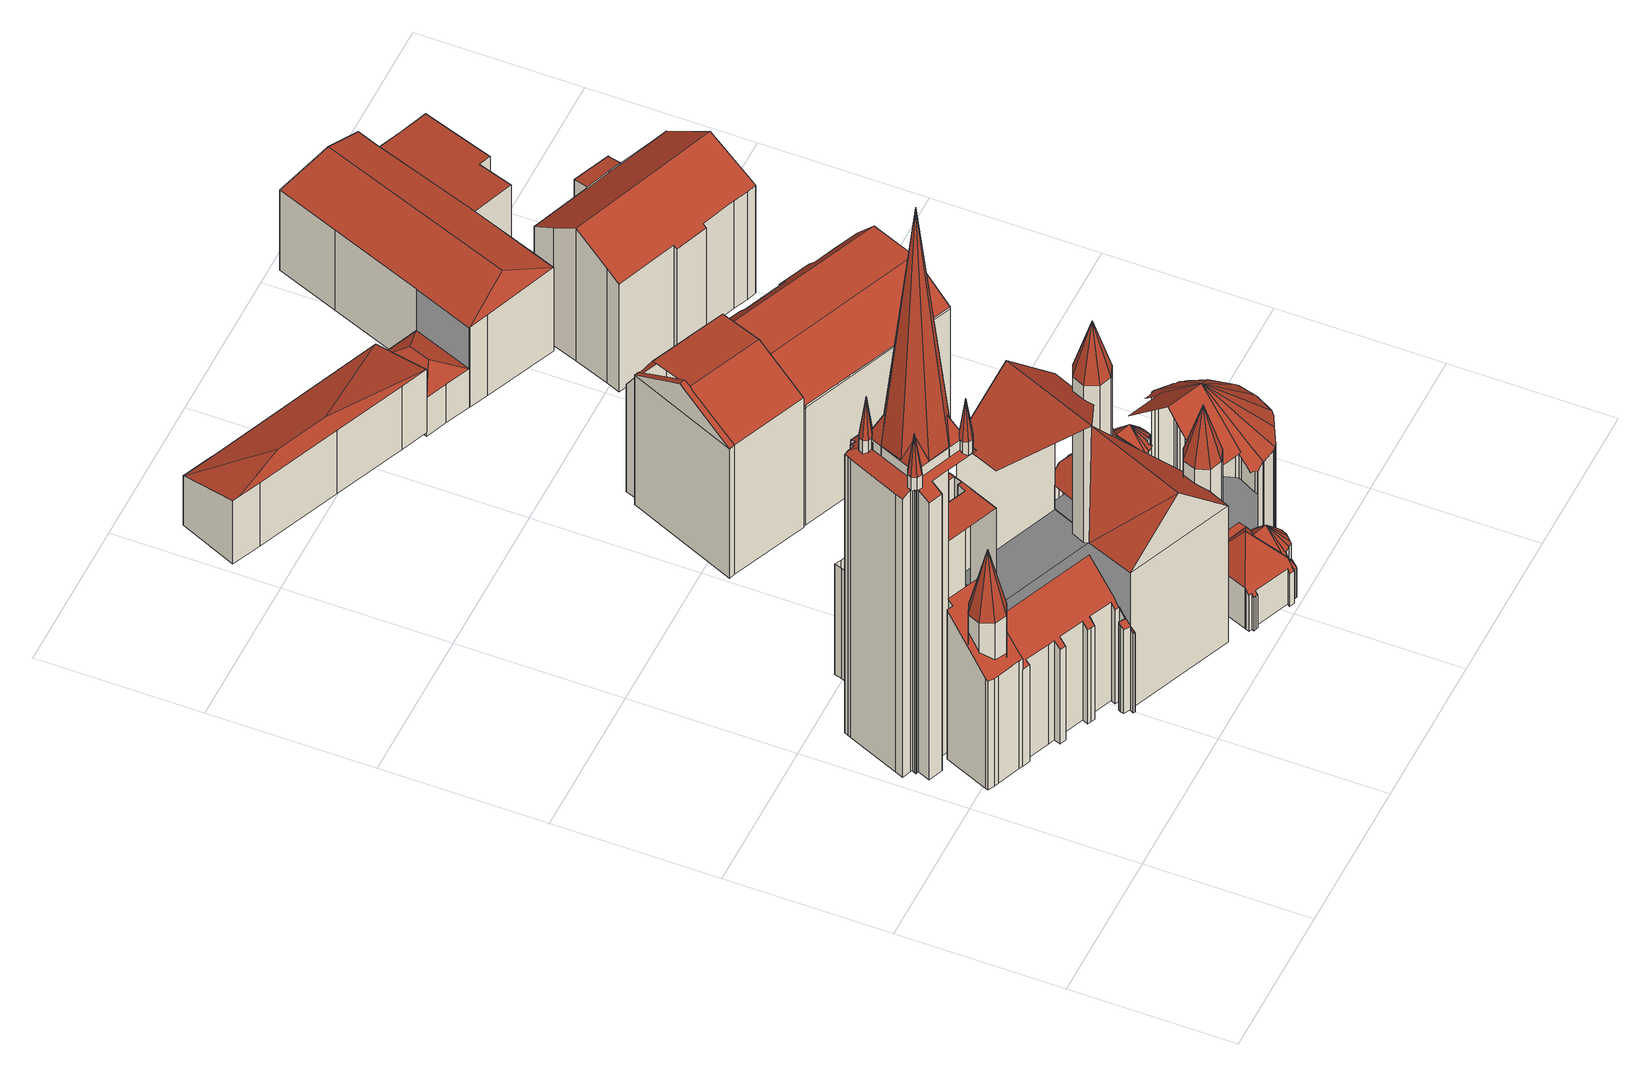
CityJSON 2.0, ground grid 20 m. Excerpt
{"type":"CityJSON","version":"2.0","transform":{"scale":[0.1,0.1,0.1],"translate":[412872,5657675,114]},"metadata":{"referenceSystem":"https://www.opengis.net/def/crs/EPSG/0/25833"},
"CityObjects":{
"building1":{"type":"Building","attributes":{"name":"Martin-Luther-Kirche","Gemeindeschluessel":14612000,"QualitaetDacherkennung":100,"Geometrietyp2DReferenz":"3000","function":"31001_3041","roofType":"9999"},"children":["building1-1","building1-2","building1-3","building1-4","building1-5","building1-6","building1-7","building1-8","building1-9","building1-10","building1-11","building1-12","building1-13","building1-14","building1-15","building1-16","building1-17","building1-18","building1-19","building1-20","building1-21","building1-22","building1-23","building1-24","building1-25","building1-26","building1-27","building1-28"]},
"building1-1":{"type":"BuildingPart","attributes":{"Dachtyp_tdc":"tdcTentRoof","Dachneigung":82.78,"QualitaetDacherkennung":100,"Geometrietyp2DReferenz":"3000","measuredHeight":7.97,"roofType":"4000"},"parents":["building1"],"geometry":[{"type":"Solid","lod":"2","boundaries":[[[[0,1,2,3]],[[1,4,5,2]],[[4,6,7,5]],[[6,8,9,7]],[[8,10,11,9]],[[10,12,13,11]],[[12,14,15,13]],[[14,0,3,15]],[[1,0,16]],[[4,1,16]],[[6,4,16]],[[8,6,16]],[[10,8,16]],[[12,10,16]],[[14,12,16]],[[0,14,16]],[[3,2,5,7,9,11,13,15]]]],"semantics":{"surfaces":[{"type":"WallSurface"},{"type":"RoofSurface"},{"type":"GroundSurface"}],"values":[[0,0,0,0,0,0,0,0,1,1,1,1,1,1,1,1,2]]}}]},
"building1-2":{"type":"BuildingPart","attributes":{"Dachtyp_tdc":"tdcTentRoof","Dachneigung":84.15,"QualitaetDacherkennung":100,"Geometrietyp2DReferenz":"3000","measuredHeight":36.84,"roofType":"4000"},"parents":["building1"],"geometry":[{"type":"Solid","lod":"2","boundaries":[[[[17,18,19,20]],[[18,21,22,19]],[[21,23,24,22]],[[23,25,26,24]],[[25,27,28,26]],[[27,29,30,28]],[[29,31,32,30]],[[31,17,20,32]],[[18,17,33]],[[21,18,33]],[[23,21,33]],[[25,23,33]],[[27,25,33]],[[29,27,33]],[[31,29,33]],[[17,31,33]],[[20,19,22,24,26,28,30,32]]]],"semantics":{"surfaces":[{"type":"WallSurface"},{"type":"RoofSurface"},{"type":"GroundSurface"}],"values":[[0,0,0,0,0,0,0,0,1,1,1,1,1,1,1,1,2]]}}]},
"building1-3":{"type":"BuildingPart","attributes":{"Dachtyp_tdc":"tdcPolyFlatRoof","Dachneigung":45,"QualitaetDacherkennung":100,"Geometrietyp2DReferenz":"3000","measuredHeight":19.26,"roofType":"1000"},"parents":["building1"],"geometry":[{"type":"MultiSurface","lod":"2","boundaries":[[[34,35,36,37]],[[35,38,39,36]],[[38,40,41,39]],[[40,42,43,41]],[[42,44,45,43]],[[44,46,47,45]],[[46,48,49,47]],[[48,50,51,49]],[[50,52,53,51]],[[52,54,55,53]],[[54,56,57,55]],[[56,58,59,57]],[[58,60,61,59]],[[60,62,63,61]],[[62,64,65,63]],[[64,66,67,65]],[[66,68,69,67]],[[68,70,71,69]],[[70,72,73,71]],[[72,74,75,73]],[[74,76,77,75]],[[76,78,77]],[[78,79,80,77]],[[79,81,82,80]],[[83,84,85,86]],[[87,88,89,90]],[[91,92,93,88,87,84,83,81,79,78,76,74,72,70,68,66,64,62,60,58,56,54,52,50,48,46,44,42,40,38,35,34]],[[37,36,39,41,43,45,47,49,51,53,55,57,59,61,63,65,67,69,71,73,75,77,80,82,86,85,90,89,94,95,96]]],"semantics":{"surfaces":[{"type":"WallSurface"},{"type":"RoofSurface"},{"type":"GroundSurface"}],"values":[0,0,0,0,0,0,0,0,0,0,0,0,0,0,0,0,0,0,0,0,0,0,0,0,0,0,1,2]}}]},
"building1-4":{"type":"BuildingPart","attributes":{"Dachtyp_tdc":"tdcFreeFormRoof","Dachneigung":49.34,"QualitaetDacherkennung":100,"Geometrietyp2DReferenz":"3000","measuredHeight":2.74,"roofType":"5000"},"parents":["building1"],"geometry":[{"type":"MultiSurface","lod":"2","boundaries":[[[97,98,99]],[[98,100,99]],[[101,100,98]],[[101,98,97]],[[97,99,100]]],"semantics":{"surfaces":[{"type":"WallSurface"},{"type":"RoofSurface"},{"type":"GroundSurface"}],"values":[0,0,1,1,2]}}]},
"building1-5":{"type":"BuildingPart","attributes":{"Dachtyp_tdc":"tdcLeanToRoof","Dachneigung":45,"QualitaetDacherkennung":100,"Geometrietyp2DReferenz":"3000","measuredHeight":23.6,"roofType":"2100"},"parents":["building1"],"geometry":[{"type":"MultiSurface","lod":"2","boundaries":[[[102,103,104,105,106,107,108,109,110,111,112,113,114]],[[115,116,117,118,119,120,121,122,123,89,90,85,86,82,124]],[[114,113,116,115]],[[113,112,117,116]],[[112,111,118,117]],[[111,110,119,118]],[[110,109,120,119]],[[109,108,121,120]],[[108,107,122,121]],[[105,88,89]],[[103,102,124,82,81]],[[102,114,115,124]]],"semantics":{"surfaces":[{"type":"RoofSurface"},{"type":"GroundSurface"},{"type":"WallSurface"}],"values":[0,1,2,2,2,2,2,2,2,2,2,2]}}]},
"building1-6":{"type":"BuildingPart","attributes":{"Dachtyp_tdc":"tdcGableRoof","Dachneigung":45,"QualitaetDacherkennung":100,"Geometrietyp2DReferenz":"3000","measuredHeight":28.17,"roofType":"3100"},"parents":["building1"],"geometry":[{"type":"MultiSurface","lod":"2","boundaries":[[[125,126,127,128]],[[126,129,34,37,127]],[[129,126,130]],[[126,125,131,130]],[[132,130,131]],[[130,132,129]],[[128,127,37,94]]],"semantics":{"surfaces":[{"type":"WallSurface"},{"type":"RoofSurface"},{"type":"GroundSurface"}],"values":[0,0,0,1,1,1,2]}}]},
"building1-7":{"type":"BuildingPart","attributes":{"Dachtyp_tdc":"tdcTentRoof","Dachneigung":44.81,"QualitaetDacherkennung":100,"Geometrietyp2DReferenz":"3000","measuredHeight":22.87,"roofType":"3500"},"parents":["building1"],"geometry":[{"type":"MultiSurface","lod":"2","boundaries":[[[133,134,135,134]],[[136,137,138,139,140]],[[137,141,142,138]],[[141,143,144,142]],[[143,145,146,144]],[[145,147,148,146]],[[147,149,150,148]],[[149,151,152,150]],[[151,153,154,152]],[[153,155,156,154]],[[155,157,158,156]],[[157,159,160,158]],[[159,161,162,160]],[[161,163,164,162]],[[163,165,166,164]],[[167,168,169,170,171,165]],[[167,172,173,174,168]],[[167,175,176,177,172]],[[167,178,179,180,181,175]],[[167,182,183,184,185,186,187,188,178]],[[137,136,189,190,191,133,192,193,194,167]],[[167,149,147,145,143,141,137]],[[167,157,155,153,151,149]],[[167,159,157]],[[167,165,163,161,159]],[[166,195,196,197,198,199,200,201,202,203,204,205,206,207,208,209,210,211,212,213,214,215,216,217,218,219,135,220,221,222,139,138,142,144,146,148,150,152,154,156,158,160,162,164]],[[165,171,195,166]],[[171,170,196,195]],[[170,169,197,196]],[[169,168,198,197]],[[168,174,199,198]],[[174,173,200,199]],[[173,172,201,200]],[[172,177,202,201]],[[177,176,203,202]],[[176,175,204,203]],[[175,181,205,204]],[[181,180,206,205]],[[180,179,207,206]],[[179,178,208,207]],[[178,188,223,224,209,208]]],"semantics":{"surfaces":[{"type":"WallSurface"},{"type":"RoofSurface"},{"type":"GroundSurface"}],"values":[0,0,0,0,0,0,0,0,0,0,0,0,0,0,0,1,1,1,1,1,1,1,1,1,1,2,0,0,0,0,0,0,0,0,0,0,0,0,0,0,0]}}]},
"building1-8":{"type":"BuildingPart","attributes":{"Dachtyp_tdc":"tdcTentRoof","Dachneigung":75.11,"QualitaetDacherkennung":100,"Geometrietyp2DReferenz":"3000","measuredHeight":31.98,"roofType":"4000"},"parents":["building1"],"geometry":[{"type":"MultiSurface","lod":"2","boundaries":[[[225,226,227,228]],[[226,229,230,227]],[[229,231,232,230]],[[231,233,234,232]],[[235,225,228,236]],[[226,225,237]],[[229,226,237]],[[231,229,237]],[[233,231,237]],[[238,233,237]],[[239,238,237]],[[235,239,237]],[[225,235,237]],[[228,227,230,232,234,240,241,236]]],"semantics":{"surfaces":[{"type":"WallSurface"},{"type":"RoofSurface"},{"type":"GroundSurface"}],"values":[0,0,0,0,0,1,1,1,1,1,1,1,1,2]}}]},
"building1-9":{"type":"BuildingPart","attributes":{"Dachtyp_tdc":"tdcPyramidRoof","Dachneigung":68.42,"QualitaetDacherkennung":100,"Geometrietyp2DReferenz":"3000","measuredHeight":10.86,"roofType":"4000"},"parents":["building1"],"geometry":[{"type":"Solid","lod":"2","boundaries":[[[[242,243,244,245]],[[243,246,247,244]],[[246,248,249,247]],[[248,242,245,249]],[[243,242,250]],[[246,243,250]],[[248,246,250]],[[242,248,250]],[[245,244,247,249]]]],"semantics":{"surfaces":[{"type":"WallSurface"},{"type":"RoofSurface"},{"type":"GroundSurface"}],"values":[[0,0,0,0,1,1,1,1,2]]}}]},
"building1-10":{"type":"BuildingPart","attributes":{"Dachtyp_tdc":"tdcTentRoof","Dachneigung":77.7,"QualitaetDacherkennung":100,"Geometrietyp2DReferenz":"3000","measuredHeight":15.7,"roofType":"4000"},"parents":["building1"],"geometry":[{"type":"MultiSurface","lod":"2","boundaries":[[[251,252,253,254]],[[252,255,256,253]],[[255,257,258,256]],[[257,259,260,258]],[[259,261,262,260]],[[261,263,264,262]],[[263,265,266,264]],[[265,251,254,266]],[[252,251,267]],[[255,252,267]],[[257,255,267]],[[259,257,267]],[[261,259,267]],[[263,261,267]],[[265,263,267]],[[251,265,267]]],"semantics":{"surfaces":[{"type":"WallSurface"},{"type":"RoofSurface"}],"values":[0,0,0,0,0,0,0,0,1,1,1,1,1,1,1,1]}}]},
"building1-11":{"type":"BuildingPart","attributes":{"Dachtyp_tdc":"tdcLeanToRoof","Dachneigung":0,"QualitaetDacherkennung":100,"Geometrietyp2DReferenz":"3000","measuredHeight":17.06,"roofType":"2100"},"parents":["building1"],"geometry":[{"type":"MultiSurface","lod":"2","boundaries":[[[268,269,270,271]],[[269,272,273,270]],[[272,274,275,273]],[[274,276,275]],[[277,278,279,280]],[[278,281,282,279]],[[281,283,284,282]],[[283,285,286,284]],[[285,287,288,286]],[[287,289,290,288]],[[289,268,271,290]],[[271,270,273,275,291,292,293,294,280,279,282,284,286,288,290]]],"semantics":{"surfaces":[{"type":"WallSurface"},{"type":"GroundSurface"}],"values":[0,0,0,0,0,0,0,0,0,0,0,1]}}]},
"building1-12":{"type":"BuildingPart","attributes":{"Dachtyp_tdc":"tdcTentRoof","Dachneigung":82.77,"QualitaetDacherkennung":100,"Geometrietyp2DReferenz":"3000","measuredHeight":7.97,"roofType":"4000"},"parents":["building1"],"geometry":[{"type":"Solid","lod":"2","boundaries":[[[[295,296,297,298]],[[296,299,300,297]],[[299,301,302,300]],[[301,303,304,302]],[[303,305,306,304]],[[305,307,308,306]],[[307,309,310,308]],[[309,295,298,310]],[[296,295,311]],[[299,296,311]],[[301,299,311]],[[303,301,311]],[[305,303,311]],[[307,305,311]],[[309,307,311]],[[295,309,311]],[[298,297,300,302,304,306,308,310]]]],"semantics":{"surfaces":[{"type":"WallSurface"},{"type":"RoofSurface"},{"type":"GroundSurface"}],"values":[[0,0,0,0,0,0,0,0,1,1,1,1,1,1,1,1,2]]}}]},
"building1-13":{"type":"BuildingPart","attributes":{"Dachtyp_tdc":"tdcTentRoof","Dachneigung":49.33,"QualitaetDacherkennung":100,"Geometrietyp2DReferenz":"3000","measuredHeight":8.97,"roofType":"4000"},"parents":["building1"],"geometry":[{"type":"MultiSurface","lod":"2","boundaries":[[[312,313,314,315]],[[313,316,317,314]],[[316,318,319,317]],[[318,320,321,319]],[[320,322,323,321]],[[322,324,325,323]],[[324,326,327,325]],[[326,328,329,327]],[[328,330,331,329]],[[330,332,333,331]],[[332,334,335,333]],[[334,336,337,335]],[[336,338,339,337]],[[338,340,341,339]],[[340,342,343,341]],[[342,344,345,343]],[[344,346,347,345]],[[346,348,349,347]],[[223,350,351,224]],[[350,352,353,351]],[[352,354,355,353]],[[354,356,357,355]],[[356,358,359,357]],[[358,360,361,359]],[[360,362,363,361]],[[362,312,315,363]],[[316,313,312,362,364]],[[318,316,364]],[[322,320,318,364]],[[324,322,364]],[[336,334,332]],[[332,330,328,326,324,364,365,366,348,346,344,342,340,338,336]],[[367,368,364]],[[354,352,350,223,367,364]],[[356,354,364]],[[360,358,356,364]],[[362,360,364]],[[315,314,317,319,321,323,325,327,329,331,333,335,337,339,341,343,345,347,349,369,370,371,372,373,224,351,353,355,357,359,361,363]]],"semantics":{"surfaces":[{"type":"WallSurface"},{"type":"RoofSurface"},{"type":"GroundSurface"}],"values":[0,0,0,0,0,0,0,0,0,0,0,0,0,0,0,0,0,0,0,0,0,0,0,0,0,0,1,1,1,1,1,1,1,1,1,1,1,2]}}]},
"building1-14":{"type":"BuildingPart","attributes":{"Dachtyp_tdc":"tdcTentRoof","Dachneigung":77.7,"QualitaetDacherkennung":100,"Geometrietyp2DReferenz":"3000","measuredHeight":15.7,"roofType":"4000"},"parents":["building1"],"geometry":[{"type":"Solid","lod":"2","boundaries":[[[[374,375,376,377]],[[375,378,379,376]],[[378,380,381,379]],[[380,382,383,381]],[[382,384,385,383]],[[384,386,387,385]],[[386,388,389,387]],[[388,374,377,389]],[[375,374,390]],[[378,375,390]],[[380,378,390]],[[382,380,390]],[[384,382,390]],[[386,384,390]],[[388,386,390]],[[374,388,390]],[[377,376,379,381,383,385,387,389]]]],"semantics":{"surfaces":[{"type":"WallSurface"},{"type":"RoofSurface"},{"type":"GroundSurface"}],"values":[[0,0,0,0,0,0,0,0,1,1,1,1,1,1,1,1,2]]}}]},
"building1-15":{"type":"BuildingPart","attributes":{"Dachtyp_tdc":"tdcTentRoof","Dachneigung":82.78,"QualitaetDacherkennung":100,"Geometrietyp2DReferenz":"3000","measuredHeight":7.97,"roofType":"4000"},"parents":["building1"],"geometry":[{"type":"Solid","lod":"2","boundaries":[[[[391,392,393,394]],[[392,395,396,393]],[[395,397,398,396]],[[397,399,400,398]],[[399,401,402,400]],[[401,403,404,402]],[[403,405,406,404]],[[405,391,394,406]],[[392,391,407]],[[395,392,407]],[[397,395,407]],[[399,397,407]],[[401,399,407]],[[403,401,407]],[[405,403,407]],[[391,405,407]],[[394,393,396,398,400,402,404,406]]]],"semantics":{"surfaces":[{"type":"WallSurface"},{"type":"RoofSurface"},{"type":"GroundSurface"}],"values":[[0,0,0,0,0,0,0,0,1,1,1,1,1,1,1,1,2]]}}]},
"building1-16":{"type":"BuildingPart","attributes":{"Dachtyp_tdc":"tdcTentRoof","Dachneigung":75.11,"QualitaetDacherkennung":100,"Geometrietyp2DReferenz":"3000","measuredHeight":31.98,"roofType":"4000"},"parents":["building1"],"geometry":[{"type":"Solid","lod":"2","boundaries":[[[[408,409,410,411]],[[409,412,413,410]],[[412,414,415,413]],[[414,416,417,415]],[[416,418,419,417]],[[418,420,421,419]],[[420,422,423,421]],[[422,408,411,423]],[[409,408,424]],[[412,409,424]],[[414,412,424]],[[416,414,424]],[[418,416,424]],[[420,418,424]],[[422,420,424]],[[408,422,424]],[[411,410,413,415,417,419,421,423]]]],"semantics":{"surfaces":[{"type":"WallSurface"},{"type":"RoofSurface"},{"type":"GroundSurface"}],"values":[[0,0,0,0,0,0,0,0,1,1,1,1,1,1,1,1,2]]}}]},
"building1-17":{"type":"BuildingPart","attributes":{"Dachtyp_tdc":"tdcFreeFormRoof","Dachneigung":49.34,"QualitaetDacherkennung":100,"Geometrietyp2DReferenz":"3000","measuredHeight":2.74,"roofType":"5000"},"parents":["building1"],"geometry":[{"type":"MultiSurface","lod":"2","boundaries":[[[365,425,426]],[[425,368,426]],[[364,368,425]],[[364,425,365]],[[365,426,368,427]]],"semantics":{"surfaces":[{"type":"WallSurface"},{"type":"RoofSurface"},{"type":"GroundSurface"}],"values":[0,0,1,1,2]}}]},
"building1-18":{"type":"BuildingPart","attributes":{"Dachtyp_tdc":"tdcPolyFlatRoof","Dachneigung":0,"QualitaetDacherkennung":100,"Geometrietyp2DReferenz":"3000","measuredHeight":15.27,"roofType":"1000"},"parents":["building1"],"geometry":[{"type":"MultiSurface","lod":"2","boundaries":[[[276,428,429,275]],[[428,430,431,429]],[[430,432,433,431]],[[432,434,435,433]],[[434,436,437,435]],[[436,438,439,437]],[[438,440,441,439]],[[440,442,443,441]],[[442,444,445,443]],[[444,446,447,445]],[[446,448,449,447]],[[448,450,451,449]],[[450,452,453,451]],[[452,454,455,453]],[[454,456,457,455]],[[456,458,459,457]],[[458,460,461,459]],[[460,462,463,461]],[[462,464,465,463]],[[464,466,467,465]],[[466,468,469,467]],[[470,471,472,473]],[[470,468,466,464,462,460,458,456,454,452,450,448,446,444,442,440,438,436,434,432,430,428,276,474,475,476,471]],[[477,292,291,275,429,431,433,435,437,439,441,443,445,447,449,451,453,455,457,459,461,463,465,467,469,473,472]]],"semantics":{"surfaces":[{"type":"WallSurface"},{"type":"RoofSurface"},{"type":"GroundSurface"}],"values":[0,0,0,0,0,0,0,0,0,0,0,0,0,0,0,0,0,0,0,0,0,0,1,2]}}]},
"building1-19":{"type":"BuildingPart","attributes":{"Dachtyp_tdc":"tdcPyramidRoof","Dachneigung":52.36,"QualitaetDacherkennung":100,"Geometrietyp2DReferenz":"3000","measuredHeight":10.34,"roofType":"4000"},"parents":["building1"],"geometry":[{"type":"MultiSurface","lod":"2","boundaries":[[[478,479,480,481]],[[479,482,483,480]],[[482,484,485,483]],[[484,486,487,485]],[[486,488,489,487]],[[488,490,491,489]],[[490,492,493,491]],[[492,494,495,493]],[[494,496,497,495]],[[496,498,499,497]],[[134,97,100,500,501,502,503,504,505,506,507,508,509,510,511,512,513,514,515,516,517,518,519]],[[520,521,522,523,134,519]],[[492,490,488,486,484,482,479,478,524,525,526,527,520,519]],[[518,528,529,530,531,532,533,534,535,498,496,494,492,519]],[[499,536,537,538,539,540,541,542,543,544,545,546,547,548,549,550,551,552,553,554,555,556,557,558,559,560,561,562,563,135,564,565,566,567,568,569,570,571,481,480,483,485,487,489,491,493,495,497]],[[498,535,536,499]],[[535,534,537,536]],[[534,533,538,537]],[[533,532,539,538]],[[532,531,540,539]],[[531,530,541,540]],[[530,529,542,541]],[[529,528,543,542]],[[528,518,544,543]],[[518,517,545,544]],[[517,516,546,545]],[[516,515,547,546]],[[515,514,548,547]],[[514,513,549,548]],[[513,512,550,549]],[[512,511,551,550]],[[511,510,552,551]],[[510,509,553,552]],[[509,508,554,553]],[[508,507,555,554]],[[507,506,556,555]],[[506,505,557,556]],[[134,523,564,135]],[[522,521,566,565]],[[521,520,567,566]],[[520,527,568,567]]],"semantics":{"surfaces":[{"type":"WallSurface"},{"type":"RoofSurface"},{"type":"GroundSurface"}],"values":[0,0,0,0,0,0,0,0,0,0,1,1,1,1,2,0,0,0,0,0,0,0,0,0,0,0,0,0,0,0,0,0,0,0,0,0,0,0,0,0,0]}}]},
"building1-20":{"type":"BuildingPart","attributes":{"Dachtyp_tdc":"tdcGableRoof","Dachneigung":45,"QualitaetDacherkennung":100,"Geometrietyp2DReferenz":"3000","measuredHeight":28.16,"roofType":"3100"},"parents":["building1"],"geometry":[{"type":"MultiSurface","lod":"2","boundaries":[[[477,472,572,573,574,128,89,293]]],"semantics":{"surfaces":[{"type":"GroundSurface"}],"values":[0]}}]},
"building1-21":{"type":"BuildingPart","attributes":{"Dachtyp_tdc":"tdcGableRoof","Dachneigung":45,"QualitaetDacherkennung":100,"Geometrietyp2DReferenz":"3000","measuredHeight":22.92,"roofType":"3100"},"parents":["building1"],"geometry":[{"type":"MultiSurface","lod":"2","boundaries":[[[194,575,576,577,167]],[[578,183,182,167,577,579]],[[580,217,215,214,581]]],"semantics":{"surfaces":[{"type":"RoofSurface"},{"type":"GroundSurface"}],"values":[0,0,1]}}]},
"building1-22":{"type":"BuildingPart","attributes":{"Dachtyp_tdc":"tdcLeanToRoof","Dachneigung":0,"QualitaetDacherkennung":100,"Geometrietyp2DReferenz":"3000","measuredHeight":6.28,"roofType":"2100"},"parents":["building1"],"geometry":[{"type":"MultiSurface","lod":"2","boundaries":[[[582,583,134,523,584,585]],[[580,565,564,135,218]]],"semantics":{"surfaces":[{"type":"RoofSurface"},{"type":"GroundSurface"}],"values":[0,1]}}]},
"building1-23":{"type":"BuildingPart","attributes":{"Dachtyp_tdc":"tdcPyramidRoof","Dachneigung":52.35,"QualitaetDacherkennung":100,"Geometrietyp2DReferenz":"3000","measuredHeight":10.37,"roofType":"4000"},"parents":["building1"],"geometry":[{"type":"MultiSurface","lod":"2","boundaries":[[[586,587,349,348]],[[586,588,589,587]],[[588,590,591,589]],[[590,592,593,591]],[[592,594,595,593]],[[594,596,597,595]],[[596,598,599,597]],[[598,600,601,599]],[[600,602,603,601]],[[602,604,605,603]],[[604,606,607,605]],[[606,608,609,607]],[[610,365,427,368,611,612]],[[608,606,604,602,600,598,596,594,592,590,588,586,610,612]],[[613,608,612]],[[611,613,612]],[[609,614,212,615,587,589,591,593,595,597,599,601,603,605,607]],[[608,613,614,609]],[[613,611,212,614]]],"semantics":{"surfaces":[{"type":"WallSurface"},{"type":"RoofSurface"},{"type":"GroundSurface"}],"values":[0,0,0,0,0,0,0,0,0,0,0,0,1,1,1,1,2,0,0]}}]},
"building1-24":{"type":"BuildingPart","attributes":{"Dachtyp_tdc":"tdcGableRoof","Dachneigung":45,"QualitaetDacherkennung":100,"Geometrietyp2DReferenz":"3000","measuredHeight":28.17,"roofType":"3100"},"parents":["building1"],"geometry":[{"type":"MultiSurface","lod":"2","boundaries":[[[616,617,478,481,618,469,468]],[[617,616,619]],[[616,620,131,619]],[[621,617,619,131]],[[472,469,618,572]]],"semantics":{"surfaces":[{"type":"WallSurface"},{"type":"RoofSurface"},{"type":"GroundSurface"}],"values":[0,0,1,1,2]}}]},
"building1-25":{"type":"BuildingPart","attributes":{"Dachtyp_tdc":"tdcPyramidRoof","Dachneigung":27.34,"QualitaetDacherkennung":100,"Geometrietyp2DReferenz":"3000","measuredHeight":45.87,"roofType":"3500"},"parents":["building1"],"geometry":[{"type":"MultiSurface","lod":"2","boundaries":[[[622,623,624,625]],[[623,626,627,624]],[[626,628,629,627]],[[628,630,631,629]],[[630,632,633,631]],[[632,634,635,633]],[[634,636,637,635]],[[636,638,639,637]],[[638,640,641,639]],[[640,642,643,641]],[[642,644,645,643]],[[644,646,647,645]],[[646,648,277,280,647]],[[649,122,107]],[[649,650,651,122]],[[650,652,653,651]],[[652,654,655,653]],[[654,656,657,655]],[[656,658,659,657]],[[658,660,661,659]],[[660,662,663,661]],[[662,664,665,663]],[[664,666,667,665]],[[666,622,625,667]],[[668,669,648,646,644,642,640,638,636,634,632,670]],[[671,668,670]],[[662,660,658,656,654,652,650,649,671,670]],[[632,630,628,626,623,622,666,664,662,670]],[[625,624,627,629,631,633,635,637,639,641,643,645,647,280,294,293,123,122,651,653,655,657,659,661,663,665,667]]],"semantics":{"surfaces":[{"type":"WallSurface"},{"type":"RoofSurface"},{"type":"GroundSurface"}],"values":[0,0,0,0,0,0,0,0,0,0,0,0,0,0,0,0,0,0,0,0,0,0,0,0,1,1,1,1,2]}}]},
"building1-26":{"type":"BuildingPart","attributes":{"Dachtyp_tdc":"tdcLeanToRoof","Dachneigung":0,"QualitaetDacherkennung":100,"Geometrietyp2DReferenz":"3000","measuredHeight":6.29,"roofType":"2100"},"parents":["building1"],"geometry":[{"type":"MultiSurface","lod":"2","boundaries":[[[611,672,673,212]],[[672,674,675,673]],[[676,677,674,672,611,678]],[[212,673,675,581,214]]],"semantics":{"surfaces":[{"type":"WallSurface"},{"type":"RoofSurface"},{"type":"GroundSurface"}],"values":[0,0,1,2]}}]},
"building1-27":{"type":"BuildingPart","attributes":{"Dachtyp_tdc":"tdcTentRoof","Dachneigung":49.32,"QualitaetDacherkennung":100,"Geometrietyp2DReferenz":"3000","measuredHeight":8.98,"roofType":"4000"},"parents":["building1"],"geometry":[{"type":"MultiSurface","lod":"2","boundaries":[[[679,680,556,557,505]],[[680,681,682,556]],[[681,683,684,682]],[[683,140,139,684]],[[679,685,101]],[[679,101,686,680]],[[140,687,688]],[[689,690,686,101]],[[688,687,691,689,101,692]],[[97,692,101]],[[693,100,101]],[[694,693,101]],[[695,694,101]],[[696,695,101]],[[685,696,101]],[[681,690,689,691,683]],[[683,691,687,140]],[[680,686,690,681]],[[557,556,682,684,139,222,221,220,563,562,561,560,559,558]]],"semantics":{"surfaces":[{"type":"WallSurface"},{"type":"RoofSurface"},{"type":"GroundSurface"}],"values":[0,0,0,0,1,1,1,1,1,1,1,1,1,1,1,0,0,0,2]}}]},
"building1-28":{"type":"BuildingPart","attributes":{"Dachtyp_tdc":"tdcTentRoof","Dachneigung":82.78,"QualitaetDacherkennung":100,"Geometrietyp2DReferenz":"3000","measuredHeight":7.93,"roofType":"4000"},"parents":["building1"],"geometry":[{"type":"Solid","lod":"2","boundaries":[[[[697,698,699,700]],[[698,701,702,699]],[[701,703,704,702]],[[703,705,706,704]],[[705,707,708,706]],[[707,709,710,708]],[[709,711,712,710]],[[711,697,700,712]],[[698,697,713]],[[701,698,713]],[[703,701,713]],[[705,703,713]],[[707,705,713]],[[709,707,713]],[[711,709,713]],[[697,711,713]],[[700,699,702,704,706,708,710,712]]]],"semantics":{"surfaces":[{"type":"WallSurface"},{"type":"RoofSurface"},{"type":"GroundSurface"}],"values":[[0,0,0,0,0,0,0,0,1,1,1,1,1,1,1,1,2]]}}]},
"building2":{"type":"Building","attributes":{"Dachtyp_tdc":"tdcFreeFormRoof","Gemeindeschluessel":14612000,"Dachneigung":23.41,"QualitaetDacherkennung":11,"Geometrietyp2DReferenz":"3000","measuredHeight":10.15,"function":"31001_9998","roofType":"5000"},"geometry":[{"type":"Solid","lod":"2","boundaries":[[[[714,715,716,717]],[[715,718,719,716]],[[718,720,721,719]],[[720,722,723,721]],[[722,724,725,723]],[[724,726,727,725]],[[726,728,729,727]],[[728,730,731,729]],[[730,714,717,731]],[[732,733,734,724]],[[714,735,715]],[[718,715,735,733,732,722,720]],[[735,714,730,728,726,734,733]],[[724,722,732]],[[726,724,734]],[[717,716,719,721,723,725,727,729,731]]]],"semantics":{"surfaces":[{"type":"WallSurface"},{"type":"RoofSurface"},{"type":"GroundSurface"}],"values":[[0,0,0,0,0,0,0,0,0,1,1,1,1,0,0,2]]}}]},
"building3":{"type":"Building","attributes":{"Gemeindeschluessel":14612000,"Geometrietyp2DReferenz":"3000","function":"31001_9998","roofType":"9999"},"children":["building3-1","building3-2"]},
"building3-1":{"type":"BuildingPart","attributes":{"Dachtyp_tdc":"tdcGableRoof","Dachneigung":27.87,"QualitaetDacherkennung":52,"Geometrietyp2DReferenz":"3000","measuredHeight":24.1,"roofType":"3100"},"parents":["building3"],"geometry":[{"type":"MultiSurface","lod":"2","boundaries":[[[736,737,738,739,740]],[[741,742,743,744]],[[742,745,746,743]],[[745,736,740,746]],[[747,748,749,750,751,752,753,737]],[[754,755,756,750,749,757]],[[742,757,749,748,745]],[[741,754,757,742]],[[745,748,747,736]],[[736,747,737]],[[740,739,758,759,744,743,746]]],"semantics":{"surfaces":[{"type":"WallSurface"},{"type":"RoofSurface"},{"type":"GroundSurface"}],"values":[0,0,0,0,1,1,0,0,0,0,2]}}]},
"building3-2":{"type":"BuildingPart","attributes":{"Dachtyp_tdc":"tdcCutGableRoof","Dachneigung":59.05,"QualitaetDacherkennung":62,"Geometrietyp2DReferenz":"3000","measuredHeight":23.66,"roofType":"9999"},"parents":["building3"],"geometry":[{"type":"MultiSurface","lod":"2","boundaries":[[[738,760,761,739]],[[760,762,763,761]],[[762,764,765,763]],[[764,766,767,765]],[[766,768,769,767]],[[768,770,771,769]],[[770,772,773,771]],[[772,774,775,773]],[[774,776,777,775]],[[776,741,744,777]],[[772,770,768,766,764,762,760,738,778,753,779]],[[756,755,741,776,774]],[[779,751,756,774,772]],[[739,761,763,765,767,769,771,773,775,777,744,759,758]]],"semantics":{"surfaces":[{"type":"WallSurface"},{"type":"RoofSurface"},{"type":"GroundSurface"}],"values":[0,0,0,0,0,0,0,0,0,0,1,1,1,2]}}]},
"building4":{"type":"Building","attributes":{"Dachtyp_tdc":"tdcFreeFormRoof","Gemeindeschluessel":14612000,"Dachneigung":35.5,"QualitaetDacherkennung":37,"Geometrietyp2DReferenz":"3000","measuredHeight":22.26,"function":"31001_9998","roofType":"5000"},"geometry":[{"type":"Solid","lod":"2","boundaries":[[[[780,781,782,783]],[[784,785,786,787]],[[787,786,788,789]],[[783,782,790,791]],[[792,793,794,795]],[[796,797,793,792]],[[795,794,798]],[[791,790,797,796]],[[799,800,801,802]],[[803,800,799]],[[802,801,804,805]],[[806,807,808,809,810,811,812,813,814,815,816,817,818,819,820,821,822]],[[802,805,807,806]],[[805,823,808,807]],[[823,784,809,808]],[[784,787,810,809]],[[787,789,811,810]],[[789,824,812,811]],[[824,825,813,812]],[[825,780,814,813]],[[780,783,815,814]],[[783,791,816,815]],[[791,796,817,816]],[[796,792,818,817]],[[792,795,819,818]],[[795,798,820,819]],[[798,803,821,820]],[[803,799,822,821]],[[799,802,806,822]],[[804,801,800,803,798,794,793,797,790,782,826]],[[788,786,785,781,827,828]],[[829,826,782,781,785]],[[823,829,785,784]],[[805,804,826,829,823]],[[789,788,828,824]],[[824,828,827,825]],[[825,827,781,780]]]],"semantics":{"surfaces":[{"type":"WallSurface"},{"type":"GroundSurface"},{"type":"RoofSurface"}],"values":[[0,0,0,0,0,0,0,0,0,0,0,1,0,0,0,0,0,0,0,0,0,0,0,0,0,0,0,0,0,2,2,2,0,0,0,0,0]]}}]},
"building5":{"type":"Building","attributes":{"Gemeindeschluessel":14612000,"Geometrietyp2DReferenz":"3000","function":"31001_9998","roofType":"9999"},"children":["building5-1","building5-2"]},
"building5-1":{"type":"BuildingPart","attributes":{"Dachtyp_tdc":"tdcFreeFormRoof","Dachneigung":24.34,"QualitaetDacherkennung":9,"Geometrietyp2DReferenz":"3000","measuredHeight":7.26,"roofType":"5000"},"parents":["building5"],"geometry":[{"type":"MultiSurface","lod":"2","boundaries":[[[830,831,832,833]],[[834,835,836,837]],[[835,838,839,836]],[[838,830,833,839]],[[834,831,840,841]],[[840,831,830]],[[841,840,830,838]],[[838,835,834,841]],[[833,832,837,836,839]]],"semantics":{"surfaces":[{"type":"WallSurface"},{"type":"RoofSurface"},{"type":"GroundSurface"}],"values":[0,0,0,0,1,1,1,1,2]}}]},
"building5-2":{"type":"BuildingPart","attributes":{"Dachtyp_tdc":"tdcHipAndGableRoof","Dachneigung":11.51,"QualitaetDacherkennung":22,"Geometrietyp2DReferenz":"3000","measuredHeight":13.78,"roofType":"5000"},"parents":["building5"],"geometry":[{"type":"MultiSurface","lod":"2","boundaries":[[[842,843,844,845]],[[843,846,847,844]],[[846,848,849,847]],[[848,850,851,849]],[[850,852,853,851]],[[852,854,855,853]],[[854,856,857,855]],[[856,858,859,857]],[[858,860,861,859]],[[860,862,834,837,861]],[[863,842,845,832,831]],[[860,858,856,864]],[[856,854,852,850,848,846,864]],[[846,843,842,863,862,860,864]],[[845,844,847,849,851,853,855,857,859,861,837,832]]],"semantics":{"surfaces":[{"type":"WallSurface"},{"type":"RoofSurface"},{"type":"GroundSurface"}],"values":[0,0,0,0,0,0,0,0,0,0,0,1,1,1,2]}}]},
"building6":{"type":"Building","attributes":{"Gemeindeschluessel":14612000,"Geometrietyp2DReferenz":"3000","function":"31001_9998","roofType":"9999"},"children":["building6-1","building6-2"]},
"building6-1":{"type":"BuildingPart","attributes":{"Dachtyp_tdc":"tdcPolyFlatRoof","Dachneigung":8.95,"QualitaetDacherkennung":56,"Geometrietyp2DReferenz":"3000","measuredHeight":16.57,"roofType":"2100"},"parents":["building6"],"geometry":[{"type":"MultiSurface","lod":"2","boundaries":[[[865,866,867,868,869]],[[866,870,871,867]],[[870,872,873,871]],[[872,874,875,876,873]],[[877,874,872,870,866,865]],[[868,867,871,873,876,878]]],"semantics":{"surfaces":[{"type":"WallSurface"},{"type":"RoofSurface"},{"type":"GroundSurface"}],"values":[0,0,0,0,1,2]}}]},
"building6-2":{"type":"BuildingPart","attributes":{"Dachtyp_tdc":"tdcGableRoof","Dachneigung":31.7,"QualitaetDacherkennung":52,"Geometrietyp2DReferenz":"3000","measuredHeight":20.5,"roofType":"3100"},"parents":["building6"],"geometry":[{"type":"MultiSurface","lod":"2","boundaries":[[[879,880,881,882,883,875,884,869,885,886,887]],[[887,888,889,890,891,892,893,894,895,896,879]],[[897,898,899,900,901,902,903,904,905,906,868,878,876,907,908,909,910,911,912]],[[894,893,898,897]],[[893,892,899,898]],[[892,891,900,899]],[[891,890,901,900]],[[890,889,902,901]],[[889,888,903,902]],[[888,887,904,903]],[[887,886,905,904]],[[886,885,906,905]],[[885,869,868,906]],[[875,883,876]],[[883,882,907,876]],[[882,881,908,907]],[[881,880,909,908]],[[880,879,910,909]],[[879,896,911,910]],[[896,895,912,911]],[[895,894,897,912]]],"semantics":{"surfaces":[{"type":"RoofSurface"},{"type":"GroundSurface"},{"type":"WallSurface"}],"values":[0,0,1,2,2,2,2,2,2,2,2,2,2,2,2,2,2,2,2,2,2]}}]},
"building7":{"type":"Building","attributes":{"Dachtyp_tdc":"tdcPolyFlatRoof","Gemeindeschluessel":14612000,"Dachneigung":3.99,"QualitaetDacherkennung":68,"Geometrietyp2DReferenz":"3000","measuredHeight":11.92,"function":"31001_9998","roofType":"2100"},"geometry":[{"type":"Solid","lod":"2","boundaries":[[[[913,914,915,916]],[[914,917,853,915]],[[917,918,851,853]],[[918,919,920,851]],[[919,921,922,920]],[[921,923,924,922]],[[923,913,916,924]],[[923,921,919,918,917,914,913]],[[916,915,853,851,920,922,924]]]],"semantics":{"surfaces":[{"type":"WallSurface"},{"type":"RoofSurface"},{"type":"GroundSurface"}],"values":[[0,0,0,0,0,0,0,1,2]]}}]}
},
"vertices":[
[99,240,473],[93,238,473],[93,238,453],[99,240,453],[87,240,473],[87,240,453],[85,246,473],[85,246,453],[87,252,473],[87,252,453],[93,254,473],[93,254,453],[99,252,473],[99,252,453],[101,246,473],[101,246,453],[93,246,533],
[101,267,473],[73,256,473],[73,256,458],[101,267,458],[45,267,473],[45,267,458],[34,295,473],[34,295,458],[45,323,473],[45,323,458],[73,334,473],[73,334,458],[101,323,473],[101,323,458],[112,295,473],[112,295,458],[73,295,826],
[194,99,146],[192,93,140],[192,93,18],[194,99,18],[190,94,140],[190,94,18],[193,99,146],[193,99,18],[185,103,147],[185,103,18],[186,107,151],[186,107,18],[188,110,154],[188,110,18],[196,106,153],[196,106,18],[200,115,163],[200,115,18],[194,117,163],[194,117,18],[197,123,170],[197,123,18],[168,135,171],[168,135,18],[165,128,162],[165,128,18],[161,130,162],[161,130,18],[156,132,163],[156,132,18],[159,139,170],[159,139,18],[128,152,171],[128,152,18],[125,144,162],[125,144,18],[117,147,163],[117,147,18],[120,155,171],[120,155,18],[112,158,171],[112,158,18],[82,171,172],[82,171,18],[82,171,171],[81,166,167],[81,166,18],[71,170,167],[71,170,18],[72,174,171],[73,175,171],[73,175,18],[72,174,18],[82,199,198],[87,211,211],[87,211,18],[82,199,18],[201,118,166],[203,122,171],[217,157,209],[217,157,18],[203,122,18],[201,118,18],
[487,211,82],[476,240,109],[476,240,82],[504,255,82],[496,233,109],
[67,172,184],[71,170,184],[72,174,188],[87,211,228],[97,235,254],[59,251,254],[57,245,248],[56,245,248],[49,248,248],[26,193,188],[25,190,185],[33,186,184],[38,184,184],[38,184,18],[33,186,18],[25,190,18],[26,193,18],[49,248,18],[56,245,18],[57,245,18],[59,251,18],[97,235,18],[67,172,18],
[351,102,228],[326,44,228],[326,44,18],[351,102,18],[194,99,228],[260,72,300],[312,196,300],[217,157,228],
[484,203,175],[484,203,82],[484,203,19],[501,210,164],[504,208,165],[504,208,19],[501,210,19],[501,210,82],[507,205,165],[507,205,19],[523,194,163],[523,194,19],[524,192,163],[524,192,19],[525,191,164],[525,191,19],[527,189,164],[527,189,19],[531,185,163],[531,185,19],[533,182,163],[533,182,19],[534,179,163],[534,179,19],[540,162,166],[540,162,19],[548,134,163],[548,134,19],[549,130,162],[549,130,19],[548,127,162],[548,127,19],[537,106,169],[537,106,19],[461,134,248],[524,81,168],[525,81,167],[526,84,168],[536,103,169],[500,67,172],[519,76,167],[523,80,167],[475,55,170],[476,55,170],[479,56,170],[448,57,172],[450,57,171],[471,55,169],[472,55,170],[438,78,188],[435,79,188],[433,73,181],[432,70,178],[429,63,171],[432,62,171],[437,58,169],[500,209,164],[492,209,167],[487,211,167],[481,196,182],[479,192,187],[484,190,188],[536,103,19],[526,84,19],[525,81,19],[524,81,19],[523,80,19],[519,76,19],[500,67,19],[479,56,19],[476,55,19],[475,55,19],[472,55,19],[471,55,19],[450,57,19],[448,57,19],[437,58,19],[432,62,19],[429,63,19],[432,70,19],[433,73,19],[435,79,19],[438,78,19],[461,134,19],[484,190,19],[479,192,19],[481,196,19],[487,211,19],[492,209,19],[500,209,19],[437,58,82],[437,58,20],
[436,227,260],[420,221,260],[420,221,18],[436,227,18],[404,227,260],[404,227,18],[397,243,260],[397,243,18],[404,259,260],[404,259,18],[442,243,260],[442,243,18],[420,243,338],[420,266,260],[436,259,260],[420,266,18],[436,259,18],
[53,343,473],[121,315,473],[121,315,458],[53,343,458],[93,247,473],[93,247,458],[25,275,473],[25,275,458],[73,295,566],
[144,348,252],[128,341,252],[128,341,188],[144,348,188],[113,348,252],[113,348,188],[106,363,252],[106,363,188],[113,379,252],[113,379,188],[128,385,252],[128,385,188],[144,379,252],[144,379,188],[150,363,252],[150,363,188],[128,363,345],
[122,403,188],[133,399,188],[133,399,18],[122,403,18],[160,388,188],[160,388,18],[161,388,188],[161,388,18],[161,388,171],[98,345,188],[99,345,188],[99,345,18],[98,345,18],[102,351,188],[102,351,18],[101,351,188],[101,351,18],[93,355,188],[93,355,18],[111,398,188],[111,398,18],[114,407,188],[114,407,18],[157,379,18],[150,362,18],[132,320,18],[94,335,18],
[58,338,473],[53,336,473],[53,336,453],[58,338,453],[47,338,473],[47,338,453],[44,344,473],[44,344,453],[47,350,473],[47,350,453],[53,352,473],[53,352,453],[58,350,473],[58,350,453],[61,344,473],[61,344,453],[53,344,533],
[442,31,82],[442,28,80],[442,28,20],[442,31,20],[439,25,81],[439,25,20],[433,19,80],[433,19,20],[431,17,79],[431,17,20],[425,17,81],[425,17,20],[416,16,80],[416,16,20],[415,16,80],[415,16,20],[413,11,74],[413,11,20],[414,11,74],[414,11,20],[415,11,74],[415,11,20],[416,10,73],[416,10,20],[414,4,66],[414,4,20],[413,3,65],[413,3,20],[411,4,65],[411,4,20],[410,5,65],[410,5,20],[410,4,64],[410,4,20],[407,5,64],[407,5,20],[406,5,64],[406,5,20],[433,58,85],[433,58,20],[431,55,89],[431,55,20],[433,52,90],[433,52,20],[437,47,88],[437,47,20],[442,42,84],[442,42,20],[442,41,84],[442,41,20],[442,33,83],[442,33,20],[420,41,109],[412,19,82],[409,12,72],[432,62,82],[429,63,82],[409,12,20],[412,19,20],[420,41,20],[429,63,20],[432,62,20],
[79,192,252],[63,185,252],[63,185,188],[79,192,188],[48,192,252],[48,192,188],[41,207,252],[41,207,188],[48,223,252],[48,223,188],[63,229,252],[63,229,188],[79,223,252],[79,223,188],[85,207,252],[85,207,188],[63,207,345],
[30,269,473],[24,266,473],[24,266,453],[30,269,453],[18,269,473],[18,269,453],[16,275,473],[16,275,453],[18,280,473],[18,280,453],[24,283,473],[24,283,453],[30,280,473],[30,280,453],[32,275,473],[32,275,453],[24,275,533],
[371,70,260],[355,64,260],[355,64,18],[371,70,18],[339,70,260],[339,70,18],[333,86,260],[333,86,18],[339,102,260],[339,102,18],[355,109,260],[355,109,18],[371,102,260],[371,102,18],[378,86,260],[378,86,18],[355,86,338],
[400,48,109],[400,48,82],[420,41,82],
[172,383,171],[172,383,18],[180,380,171],[180,380,18],[177,374,171],[177,374,18],[207,361,171],[207,361,18],[210,368,171],[210,368,18],[221,364,171],[221,364,18],[218,357,171],[218,357,18],[243,347,171],[243,347,18],[248,359,171],[248,359,18],[254,357,171],[254,357,18],[258,355,171],[258,355,18],[253,343,171],[253,343,18],[283,330,171],[283,330,18],[288,341,171],[288,341,18],[293,339,171],[293,339,18],[297,349,171],[297,349,18],[290,352,171],[290,352,18],[291,355,171],[291,355,18],[293,359,171],[293,359,18],[300,356,171],[300,356,18],[296,346,171],[296,346,18],[288,326,171],[273,290,171],[273,290,18],[288,326,18],[157,379,171],[150,362,171],[142,344,171],[142,344,18],
[429,291,55],[429,292,55],[429,292,19],[429,291,19],[436,309,55],[436,309,19],[437,309,56],[437,309,19],[436,307,56],[436,307,19],[432,299,55],[432,299,19],[439,296,64],[439,296,19],[445,293,73],[445,293,19],[451,291,73],[451,291,19],[458,288,73],[458,288,19],[461,287,73],[461,287,19],[508,254,77],[514,248,67],[518,241,59],[520,233,53],[518,225,51],[514,217,52],[513,217,53],[519,217,47],[526,226,42],[526,244,51],[515,254,68],[516,257,68],[520,255,63],[520,256,63],[522,260,63],[518,261,68],[519,263,68],[516,264,72],[517,266,72],[466,244,122],[426,226,82],[429,225,82],[442,219,81],[480,205,82],[418,265,54],[420,266,56],[436,259,78],[437,256,82],[517,267,70],[512,270,70],[510,266,75],[509,267,75],[467,285,73],[468,287,69],[463,289,69],[462,290,69],[462,290,19],[463,289,19],[468,287,19],[467,285,19],[509,267,19],[510,266,19],[512,270,19],[517,267,19],[517,266,19],[516,264,19],[519,263,19],[518,261,19],[522,260,19],[520,256,19],[520,255,19],[516,257,19],[515,254,19],[526,244,19],[526,226,19],[519,217,19],[513,217,19],[514,217,19],[518,225,19],[520,233,19],[518,241,19],[514,248,19],[508,254,19],[504,255,19],[480,205,19],[442,219,19],[429,225,19],[426,226,19],[437,256,19],[436,259,19],[420,266,19],[418,265,19],
[405,235,18],[442,219,18],[387,87,18],
[438,209,188],[423,172,228],[415,153,248],[392,97,188],[407,135,228],[438,209,19],[392,97,19],
[479,192,82],[481,196,82],[442,219,82],[438,209,82],
[406,5,73],[406,5,19],[405,2,69],[405,2,19],[399,5,69],[399,5,19],[401,8,73],[401,8,19],[357,26,74],[357,26,19],[356,23,70],[356,23,19],[354,24,70],[354,24,19],[351,25,70],[351,25,19],[352,28,74],[352,28,19],[348,29,74],[348,29,19],[350,34,81],[350,34,19],[350,35,82],[350,35,19],[409,12,82],[432,70,82],[391,52,122],[373,93,82],[373,93,19],[409,12,19],
[296,346,228],[429,291,228],[429,291,18],[363,318,300],[273,290,228],[405,235,228],
[5,280,447],[9,290,447],[9,290,18],[5,280,18],[36,354,448],[36,354,18],[38,358,448],[38,358,18],[40,363,448],[40,363,18],[45,361,450],[45,361,18],[50,359,450],[50,359,18],[53,358,450],[53,358,18],[55,363,448],[55,363,18],[62,360,448],[62,360,18],[65,367,444],[65,367,18],[78,362,444],[78,362,18],[75,355,448],[75,355,18],[98,345,448],[59,251,453],[37,260,453],[37,260,18],[31,246,445],[31,246,18],[13,253,445],[13,253,18],[19,268,453],[19,268,18],[17,269,453],[17,269,18],[15,269,453],[15,269,18],[16,271,454],[16,271,18],[18,275,454],[18,275,18],[16,276,453],[16,276,18],[132,320,453],[94,335,453],[73,295,477],[97,235,453],
[387,87,82],[387,87,19],[391,97,82],[391,97,19],[435,79,82],[392,97,82],[433,73,82],
[514,217,82],[513,217,82],[499,216,82],[499,216,19],[498,212,82],[498,212,19],[518,225,82],[505,216,87],[500,210,83],[500,209,82],[499,215,88],[499,216,89],[498,212,85],[492,209,82],[508,254,82],[514,248,82],[518,241,82],[520,233,82],
[126,308,473],[121,306,473],[121,306,454],[126,308,454],[115,308,473],[115,308,454],[112,314,473],[112,314,454],[115,320,473],[115,320,454],[121,322,473],[121,322,454],[126,320,473],[126,320,454],[129,314,473],[129,314,454],[121,314,533],
[297,1021,90],[266,948,111],[266,948,14],[297,1021,14],[233,962,111],[233,962,14],[146,999,111],[146,999,14],[43,1043,111],[43,1043,14],[7,1059,111],[7,1059,14],[38,1130,90],[38,1130,14],[77,1113,90],[77,1113,14],[91,1107,90],[91,1107,14],[13,1056,111],[92,1043,116],[38,1129,90],[155,1016,116],
[262,702,214],[265,701,214],[265,701,211],[265,701,15],[262,702,15],[207,565,214],[200,567,214],[200,567,15],[207,565,15],[258,703,214],[258,703,15],[262,702,215],[258,703,215],[230,638,256],[237,636,256],[240,644,251],[256,681,227],[263,699,216],[207,565,215],[232,625,250],[234,628,252],[200,567,215],[256,681,15],[234,628,15],
[272,719,180],[272,719,15],[325,696,180],[325,696,15],[327,700,172],[327,700,15],[360,686,172],[360,686,15],[366,684,172],[366,684,15],[358,664,207],[358,664,15],[349,641,248],[349,641,15],[327,589,252],[327,589,15],[300,525,215],[300,525,15],[264,700,214],[256,681,248],
[321,575,197],[321,575,239],[345,633,237],[345,633,197],[517,493,197],[517,493,239],[497,442,200],[497,442,197],[468,455,200],[468,455,197],[358,664,198],[358,664,197],[400,636,197],[400,636,209],[453,614,209],[453,614,197],[403,645,197],[403,645,198],[457,623,197],[493,597,197],[493,597,208],[523,585,208],[523,585,197],[497,606,197],[550,573,208],[550,573,197],[523,585,16],[550,573,16],[531,527,16],[517,493,16],[497,442,16],[468,455,16],[303,524,16],[300,525,16],[321,575,16],[345,633,16],[358,664,16],[403,645,16],[400,636,16],[453,614,16],[457,623,16],[497,606,16],[493,597,16],[531,527,197],[303,524,197],[300,525,197],[541,550,237],[300,525,201],[303,524,201],[531,527,238],
[297,1021,67],[352,998,67],[352,998,8],[297,1021,8],[323,924,67],[293,937,67],[293,937,8],[323,924,8],[266,948,67],[266,948,8],[316,989,81],[306,964,81],
[396,1112,131],[426,1189,131],[426,1189,8],[396,1112,8],[492,1162,146],[492,1162,8],[533,1145,137],[533,1145,8],[524,1122,137],[524,1122,8],[479,990,136],[479,990,8],[445,902,137],[445,902,8],[435,875,137],[435,875,8],[347,913,132],[347,913,8],[324,923,131],[324,923,8],[323,924,131],[352,998,131],[401,919,146],
[518,874,182],[525,891,179],[525,891,16],[518,874,16],[518,874,179],[571,872,179],[571,872,16],[570,869,179],[570,869,16],[565,855,182],[565,855,179],[565,855,16],[518,873,182],[518,873,16],
[611,771,221],[629,830,179],[625,831,180],[607,838,180],[565,855,180],[518,873,179],[445,902,179],[435,875,198],[424,844,221],[408,801,193],[401,784,182],[477,754,182],[476,750,179],[517,734,179],[518,738,182],[562,722,182],[580,714,182],[592,710,182],[562,722,16],[518,738,16],[517,734,16],[476,750,16],[477,754,16],[401,784,16],[408,801,16],[424,844,16],[435,875,16],[445,902,16],[607,838,16],[625,831,16],[629,830,16],[611,771,16],[592,710,16],[580,714,16],
[553,1013,123],[539,970,123],[539,970,8],[553,1013,8],[479,990,127],[524,1122,127],[564,1108,124],[564,1108,8],[599,1096,122],[599,1096,8],[569,1008,122],[569,1008,8]
]}
